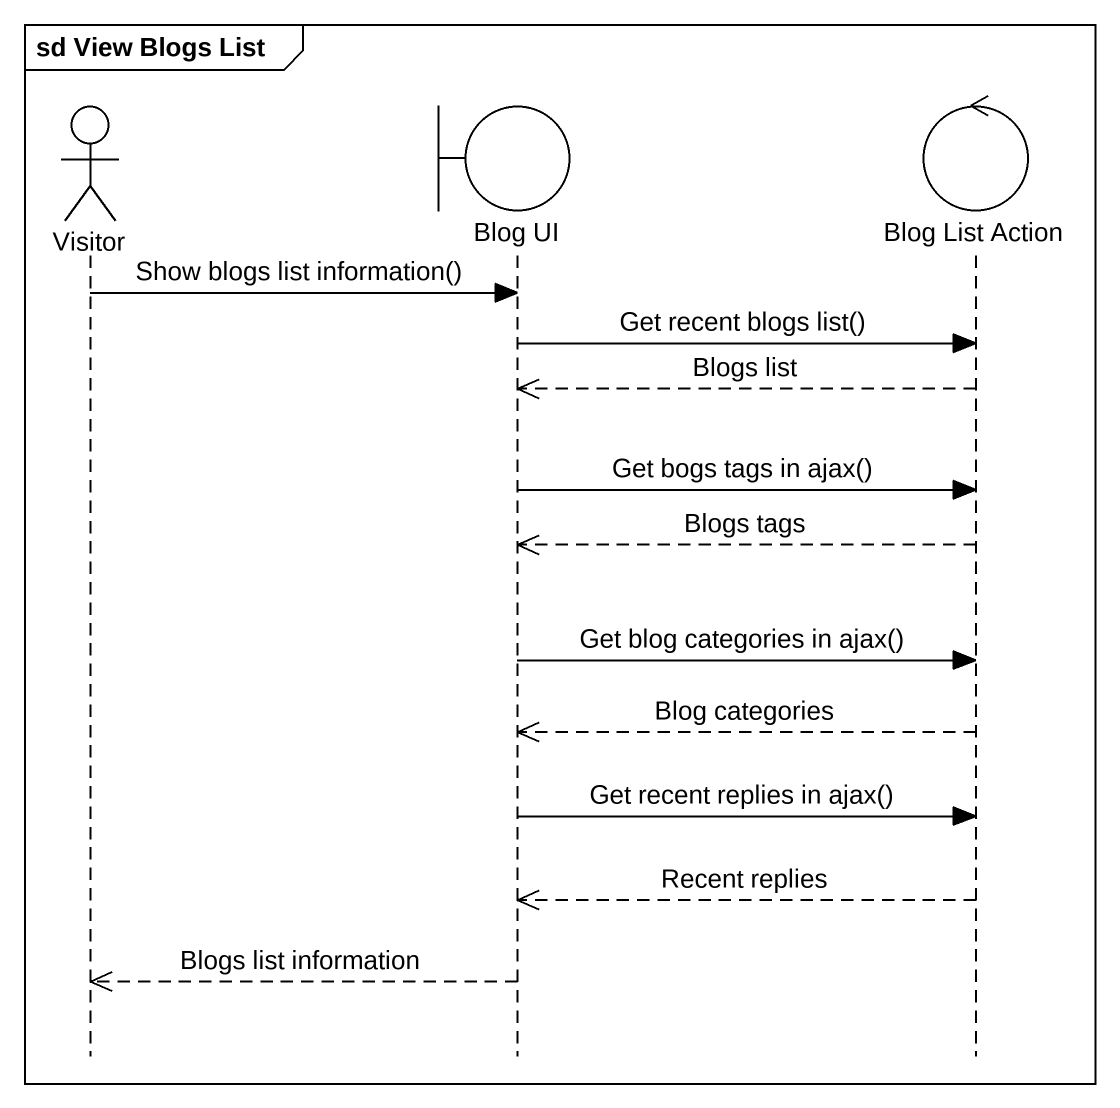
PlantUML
@startuml
mainframe sd View Blogs List
hide footbox
actor Visitor
boundary "Blog UI" as Blog_UI
control "Blog List Action" as Blog_List_Action

Visitor -> Blog_UI : Show blogs list information()
Blog_UI -> Blog_List_Action : Get recent blogs list()
Blog_List_Action -->> Blog_UI : Blogs list
Blog_UI -> Blog_List_Action : Get bogs tags in ajax()
Blog_List_Action -->> Blog_UI : Blogs tags
Blog_UI -> Blog_List_Action : Get blog categories in ajax()
Blog_List_Action -->> Blog_UI : Blog categories
Blog_UI -> Blog_List_Action : Get recent replies in ajax()
Blog_List_Action -->> Blog_UI : Recent replies
Blog_UI -->> Visitor : Blogs list information
@enduml
